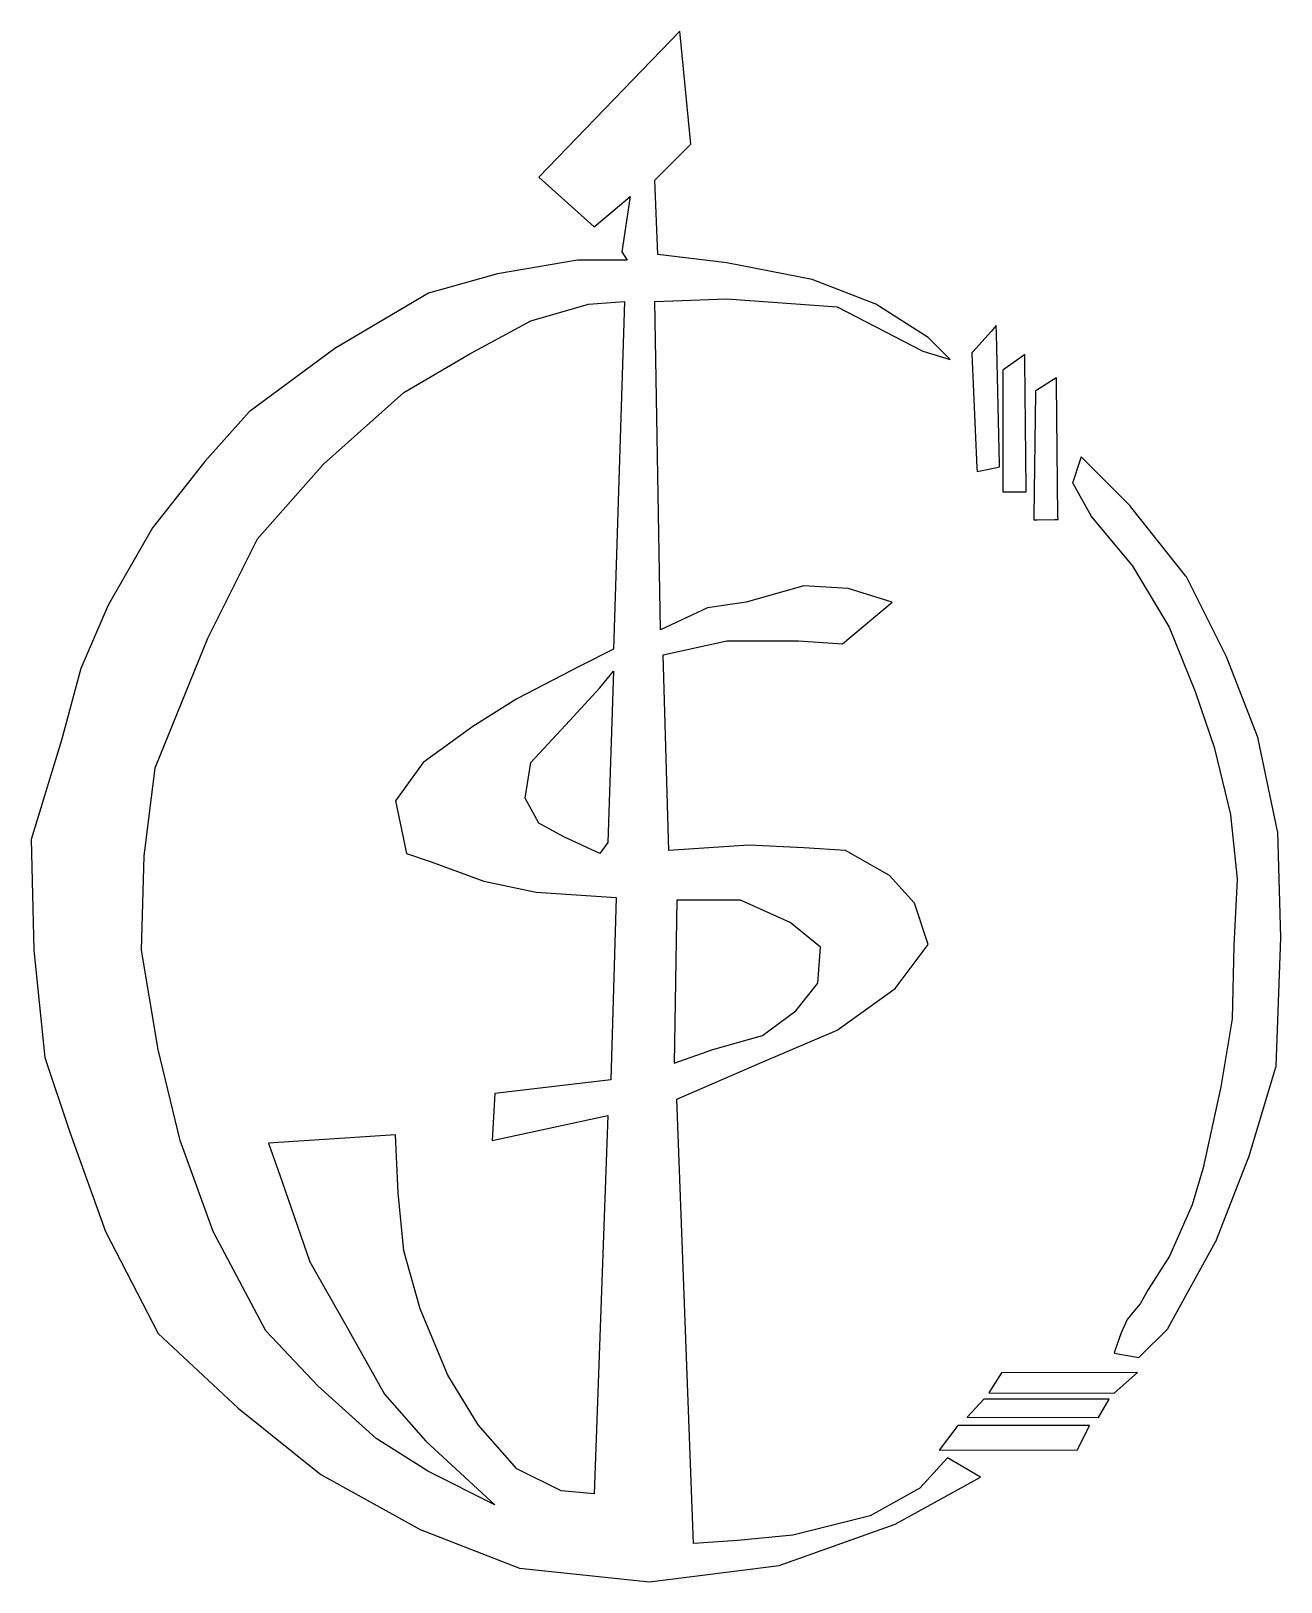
# Model space of a CAD drawing. Extents: x -27.9 to 26.8, y -28.8 to 39.2.
import ezdxf

# ---------------------------------------------------------------- set-up
doc = ezdxf.new("R2010")
doc.units = 0
doc.layers.add('1', color=7, linetype='CONTINUOUS')
doc.layers.add('2', color=7, linetype='CONTINUOUS')

msp = doc.modelspace()

# ---------------------------------------------------------------- linework, layer by layer
at = {"layer": '1', "color": 7}
for points in [[(-0.604731, 32.655483), (0.96757, 34.227783), (0.483785, 39.186579), (-5.684472, 32.776429), (-3.265548, 30.599398), (-1.693247, 31.929805), (-2.056086, 29.510881), (-1.814193, 29.148042), (-3.991225, 29.148042), (-7.498665, 28.543311), (-10.52232, 27.696689), (-14.634491, 25.277765), (-18.383824, 22.496002), (-20.318963, 20.318968), (-22.616941, 17.416259), (-24.552081, 14.029776), (-25.761543, 11.247996), (-26.608166, 8.103392), (-27.938574, 3.749352), (-27.817628, -1.088502), (-27.333844, -5.805423), (-26.245328, -9.07096), (-24.673027, -13.425028), (-22.375049, -17.900028), (-18.867609, -21.165593), (-15.239222, -24.068277), (-10.885159, -26.487203), (-6.531095, -28.180452), (-0.846623, -28.785198), (4.837849, -28.05952), (9.917589, -26.245311), (13.666922, -24.189237), (12.215567, -23.342599), (11.006105, -24.673022), (8.829073, -25.882486), (5.442579, -26.729096), (3.023655, -26.970989), (1.088516, -27.091949), (0.362839, -7.619604), (3.991225, -6.047315), (7.377719, -4.595959), (9.917589, -2.78175), (11.368944, -0.846609), (10.764213, 0.967572), (9.675697, 2.177035), (7.740557, 3.265566), (5.926364, 3.386499), (3.50744, 3.507459), (0, 3.265566), (-0.241892, 11.852742), (2.53987, 12.45746), (5.684472, 12.45746), (7.619611, 12.336527), (9.796643, 14.150708), (7.861504, 14.755454), (5.926364, 14.876389), (3.386494, 14.150708), (1.693247, 13.908816), (-0.362839, 12.941245), (-0.604731, 27.33385), (2.53987, 27.454796), (7.377719, 27.091957), (11.127051, 25.156819), (12.336514, 24.79398), (11.368944, 25.761548), (9.070966, 27.212904), (6.289203, 28.301421), (2.53987, 29.027096), (-0.483785, 29.389935), (-0.604731, 32.655483)], [(-1.935139, 27.33385), (-2.418924, 12.094635), (-3.870279, 11.368957), (-6.652042, 9.917601), (-8.587181, 8.708137), (-10.764213, 7.135821), (-11.973675, 5.442572), (-11.48989, 3.144606), (-10.401374, 2.781781), (-8.103396, 1.935143), (-5.805418, 1.451357), (-2.297978, 1.209465), (-2.53987, -6.772993), (-7.619611, -7.377711), (-7.740557, -9.433784), (-2.660817, -8.345282), (-3.265548, -24.914915), (-4.716902, -24.793955), (-6.652042, -23.826384), (-8.345289, -21.891271), (-9.675697, -19.714237), (-10.885159, -16.811525), (-11.610836, -14.271638), (-11.852729, -11.731779), (-11.973675, -9.191892), (-17.537201, -9.554745), (-16.932469, -11.247994), (-15.723007, -14.755423), (-14.150707, -17.537203), (-12.45746, -20.560847), (-10.643267, -22.616949), (-7.619611, -25.3987), (-10.52232, -23.947344), (-12.820298, -22.495988), (-15.360169, -20.198022), (-17.658147, -17.779096), (-19.956125, -13.425028), (-21.407479, -9.433784), (-22.375049, -5.44257), (-23.100726, -1.088502), (-22.97978, 3.023674), (-22.495995, 6.893928), (-20.198017, 12.57842), (-18.020985, 16.932477), (-15.118276, 20.198022), (-11.610836, 23.342624), (-8.708127, 25.035873), (-6.04731, 26.487226), (-3.50744, 27.212904), (-1.935139, 27.33385)], [(-2.418924, 11.127064), (-2.660817, 3.628391), (-3.023655, 3.144606), (-4.595956, 3.870284), (-5.684472, 4.47503), (-6.289203, 5.563533), (-6.04731, 7.135821), (-4.354063, 8.95003), (-3.023655, 10.401386), (-2.418924, 11.127064)], [(0.362839, 1.088532), (0.241892, -6.047315), (1.935139, -5.44257), (4.112171, -4.837824), (5.563526, -3.749321), (6.531095, -2.539858), (6.652042, -0.967569), (5.321633, 0.120962), (3.144602, 1.088532), (0.362839, 1.088532)]]:
    msp.add_lwpolyline(points, dxfattribs=at)
at = {"layer": '2', "color": 7}
for points in [[(14.353779, 26.279595), (14.124474, 26.015012), (13.321904, 25.133067), (13.286627, 25.08897), (13.286627, 25.036053), (13.498293, 20.044248), (13.507113, 19.876678), (13.665863, 19.911956), (14.380238, 20.053067), (14.49489, 20.079511), (14.49489, 20.194164), (14.362599, 25.926803), (14.353779, 26.279581), (14.353779, 26.279595)], [(15.597321, 25.009595), (15.376835, 24.850845), (14.697738, 24.365775), (14.636002, 24.330498), (14.636002, 24.251123), (14.636002, 19.127025), (14.636002, 18.985914), (14.777113, 18.985914), (15.517946, 18.985914), (15.659057, 18.985914), (15.659057, 19.127025), (15.597321, 24.736192), (15.597321, 25.009595)], [(16.98625, 23.994097), (16.774583, 23.852986), (16.130764, 23.447292), (16.069028, 23.403194), (16.069028, 23.332639), (15.998472, 17.908681), (15.998472, 17.767569), (16.139583, 17.767569), (16.915694, 17.776375), (17.056806, 17.78518), (17.047986, 17.926291), (16.995069, 23.738305), (16.98625, 23.994097)], [(18.066765, 20.520498), (17.99621, 20.308831), (17.713988, 19.453345), (17.687529, 19.391609), (17.722807, 19.338692), (18.507738, 17.918762), (18.507738, 17.901123), (18.516557, 17.892317), (20.289265, 15.775651), (20.298085, 15.758012), (21.929682, 13.059242), (23.058571, 10.23702), (23.905238, 7.758742), (23.914057, 7.741244), (24.619613, 4.857243), (24.619613, 4.839746), (24.901835, 2.026357), (24.901835, 1.999828), (24.760724, -0.89295), (24.760724, -0.901699), (24.690168, -4.085532), (24.690168, -4.112061), (24.18746, -7.084228), (24.196279, -7.084228), (23.411349, -10.629645), (23.411349, -10.638394), (22.935099, -12.261171), (21.938502, -14.501338), (21.01246, -15.974143), (20.659682, -16.591504), (20.412738, -16.891366), (20.086418, -17.288283), (19.821835, -17.861504), (19.566071, -18.611143), (19.513154, -18.761088), (19.671904, -18.787617), (20.52739, -18.928728), (20.597946, -18.946508), (20.650863, -18.893563), (21.867946, -17.685313), (21.876765, -17.667815), (21.885585, -17.650318), (23.958154, -13.875595), (23.958154, -13.866846), (23.966974, -13.858098), (25.386904, -10.224486), (25.386904, -10.215738), (25.395724, -10.206989), (26.603988, -6.2206), (26.612807, -6.203102), (26.612807, -6.185604), (26.824474, -0.549965), (26.824474, -0.541216), (26.683363, 4.088978), (26.683363, 4.097727), (26.674543, 4.115225), (25.819057, 8.172169), (25.819057, 8.189667), (25.819057, 8.198416), (24.460863, 11.690916), (24.460863, 11.699665), (22.679335, 15.26274), (22.670515, 15.280379), (22.661696, 15.290567), (20.236349, 18.350914), (20.227529, 18.35972), (20.227529, 18.368525), (18.225515, 20.361719), (18.066765, 20.520469), (18.066765, 20.520498)], [(14.021351, -20.489417), (19.515324, -20.50635), (20.539357, -19.608065), (14.584658, -19.617378), (14.021351, -20.489417)], [(13.077491, -21.56711), (18.834057, -21.570215), (19.302108, -20.780275), (13.802564, -20.776606), (13.077491, -21.56711)], [(11.846859, -23.004553), (17.908015, -22.99016), (18.437491, -21.92463), (12.667229, -21.929427), (11.846859, -23.004553)]]:
    msp.add_lwpolyline(points, dxfattribs=at)

doc.saveas('drawing.dxf')
